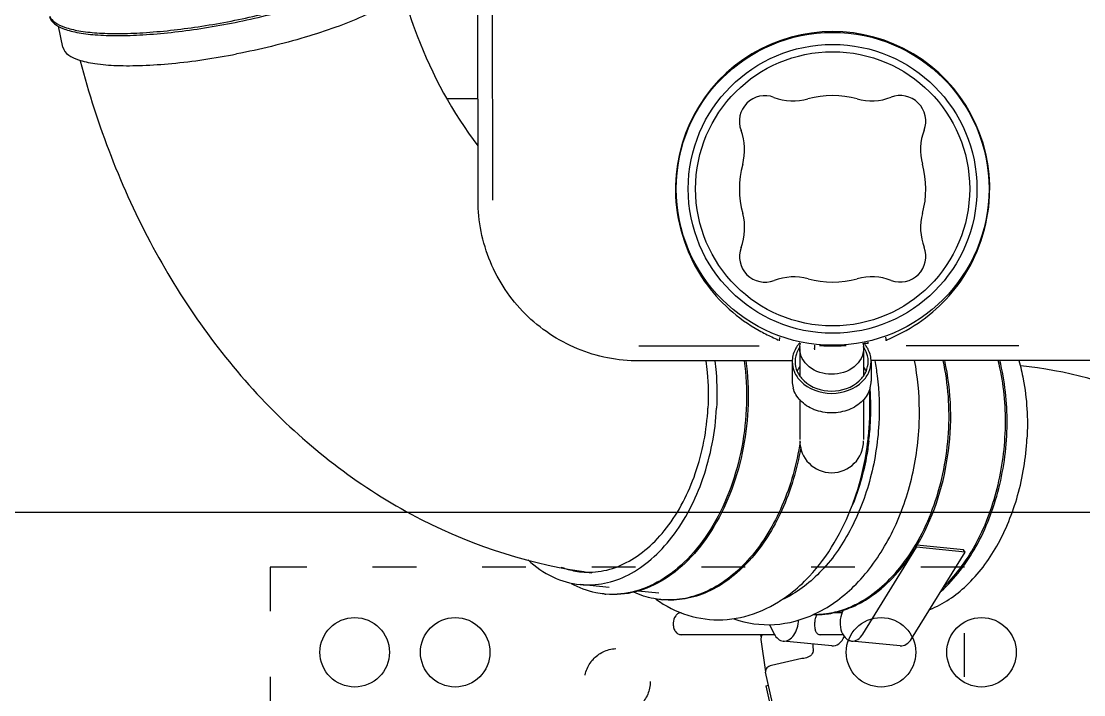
# Model space of a CAD drawing. Header units: metres. Extents: x 27859 to 32645, y 1492 to 8791.
# Drawn here: x 29544.6 to 29835.3, y 5952.5 to 6136.7 of the extents above; entities that cross this region are included whole.
import ezdxf

# ---------------------------------------------------------------- set-up
doc = ezdxf.new("R2010")
doc.units = ezdxf.units.M
doc.linetypes.add('ACAD_ISO03W100', pattern=[30, 12, -18])
doc.linetypes.add('CENTER', pattern=[2, 1.25, -0.25, 0.25, -0.25])
doc.layers.add('E-EQPT', color=190, linetype='Continuous')
doc.layers.add('E-HAT', color=253, linetype='CENTER', lineweight=15)

# ---------------------------------------------------------------- blocks, each defined once
blk = doc.blocks.new('EDG')
at = {"color": 0, "linetype": 'Continuous'}
for p, q in [((1118.43, 1567.88, 1), (1121.94, 1552.42, 1)), ((1119.56, 1560.01, 1), (1122.08, 1548.71, 1)), ((1121.94, 1552.42, 1), (1121.28, 1552.27, 1)), ((1112.17, 1544.99, 1), (1120.49, 1546.86, 1)), ((1122.09, 1548.62, 1), (1122.08, 1548.71, 1)), ((1123.34, 1539.72, 1), (1122.09, 1548.62, 1)), ((1112.02, 1544.97, 1), (1112.07, 1544.97, 1)), ((1112.07, 1544.97, 1), (1112.12, 1544.98, 1)), ((1112.12, 1544.98, 1), (1112.17, 1544.99, 1)), ((1085.27, 1541.49, 1), (1098.56, 1540.18, 1)), ((1103.96, 1541.49, 1), (1117.25, 1540.18, 1)), ((1109.07, 1542.96, 1), (1109.07, 1542.95, 1)), ((1109.07, 1542.95, 1), (1109.07, 1542.93, 1)), ((1109.07, 1542.93, 1), (1109.07, 1542.9, 1)), ((1082.14, 1539.57, 1), (1067.45, 1515.86, 1)), ((1095.44, 1538.26, 1), (1080.75, 1514.55, 1)), ((1100.87, 1538.45, 1), (1107.04, 1538.45, 1)), ((1119.56, 1538.45, 1), (1145.15, 1538.45, 1)), ((1121.04, 1535.63, 1), (1119.69, 1538.26, 1)), ((1123.42, 1538.45, 1), (1123.31, 1539.26, 1)), ((1101.14, 1532.45, 1), (1103.43, 1532.45, 1)), ((1108.5, 1532.89, 1), (1108.06, 1532.93, 1)), ((1108.14, 1532.89, 1), (1108.07, 1532.88, 1)), ((1108.57, 1532.89, 1), (1108.13, 1532.93, 1)), ((1108.3, 1532.63, 1), (1108.24, 1532.6, 1)), ((1108.48, 1532.57, 1), (1108.5, 1532.89, 1)), ((1108.57, 1532.93, 1), (1108.5, 1532.93, 1)), ((1108.56, 1532.61, 1), (1108.57, 1532.89, 1)), ((1156.96, 1526.42, 1), (1151.32, 1526.97, 1)), ((1164.82, 1525.54, 1), (1172.84, 1524.75, 1)), ((1067.45, 1515.86, 1), (1080.75, 1514.55, 1)), ((1067.45, 1515.86, 1), (1067.93, 1515.22, 1)), ((1067.93, 1515.22, 1), (1080.69, 1513.96, 1)), ((1080.75, 1514.55, 1), (1080.91, 1514.32, 1)), ((1095.24, 1474.14, 1), (1095.24, 1485.02, 1)), ((1112.74, 1474.14, 1), (1112.74, 1485.02, 1)), ((1093.19, 1463.75, 1), (1093.19, 1469.08, 1)), ((1114.79, 1463.75, 1), (1114.79, 1469.08, 1)), ((1095.24, 1460.19, 1), (1095.24, 1467.6, 1)), ((1112.74, 1460.19, 1), (1112.74, 1467.6, 1)), ((990.69, 1463.4, 1), (1093.19, 1463.5, 1)), ((1114.79, 1463.52, 1), (1156.7, 1463.57, 1)), ((1052.82, 1459.46, 1), (1083.57, 1459.49, 1)), ((1108.69, 1459.27, 1), (1108.69, 1460.19, 1)), ((1123.82, 1459.53, 1), (1156.71, 1459.57, 1)), ((1089.23, 1457.1, 1), (1089.12, 1458.04, 1)), ((1093.99, 1458.81, 1), (1095.14, 1458.81, 1)), ((1093.99, 1458.81, 1), (1093.99, 1458.47, 1)), ((1118.27, 1458.06, 1), (1118.16, 1457.13, 1)), ((1196.73, 1419.62, 1), (1196.86, 1291.68, 1)), ((1200.73, 1419.62, 1), (1200.86, 1291.68, 1)), ((1200.76, 1391.85, 1), (1209.23, 1391.85, 1)), ((1209.25, 1391.82, 1), (1200.76, 1391.81, 1)), ((1314.32, 1377.79, 1), (1315.49, 1372.03, 1))]:
    blk.add_line(p, q, dxfattribs=at)
at = {"color": 0}
blk.add_line((130, 1505, 1), (1499.99, 1505, 1), dxfattribs=at)
at = {"color": 0, "linetype": 'ACAD_ISO03W100', "elevation": 1}
blk.add_lwpolyline([(1257.62, 1760), (1067.62, 1760), (1067.62, 1520), (1257.62, 1520)], close=True, dxfattribs=at)
at = {"color": 0, "linetype": 'ACAD_ISO03W100'}
blk.add_circle((1162.62, 1551.25, 1), 9, dxfattribs=at)
at = {"color": 0}
for centre in [(1062.99, 1543.25, 1), (1090.49, 1543.25, 1), (1206.99, 1543.25, 1), (1234.49, 1543.25, 1)]:
    blk.add_circle(centre, 9.5, dxfattribs=at)
at = {"color": 0, "linetype": 'Continuous'}
for radius in [42.79, 39.5, 37.5]:
    blk.add_circle((1103.73, 1416.51, 1), radius, dxfattribs=at)
for centre, radius, start, end in [((1009.48, 1536.35, 1), 99.8, 2.6289, 3.7651), ((1108.13, 1510.03, 1), 22.91, 90.18, 92.8146), ((1108.58, 1509.86, 1), 23.03, 91.2653, 93.8926), ((1106.75, 1533.93, 1), 1.62, 321.436, 324.2295), ((1108.57, 1510.08, 1), 22.81, 90.1774, 91.0881), ((1122.98, 1502.1, 1), 33.87, 115.1416, 115.6793), ((1108.13, 1510.23, 1), 22.71, 87.45, 88.8778), ((1108.57, 1510.15, 1), 22.73, 88.6753, 90.0001), ((1148.53, 1506.29, 1), 22.66, 84.365, 85.4887), ((1163.97, 1504.76, 1), 22.66, 84.365, 85.4887), ((1151.82, 1383.67, 1), 138.97, 81.46, 82.6397), ((1128.38, 1485.77, 1), 55.48, 148.8194, 149.1325), ((1103.99, 1485.39, 1), 8.75, 0, 180), ((1166.27, 1476.66, 1), 72.99, 173.0139, 173.2998), ((1171.69, 1476.13, 1), 78.17, 173.1047, 173.3717), ((1166.18, 1476.67, 1), 72.9, 173.2977, 176.8998), ((1171.6, 1476.13, 1), 78.08, 173.3699, 176.9002), ((1164.19, 1476.72, 1), 70.91, 176.8574, 184.4161), ((1170.24, 1476.19, 1), 76.73, 176.8849, 183.4158), ((1104.33, 1465.71, 1), 12.02, 67.6899, 68.7277), ((1100.3, 1469.07, 1), 7.11, 164.502, 179.9333), ((1107.68, 1469.07, 1), 7.11, 0.067, 15.5161), ((1102.42, 1462.58, 1), 8.79, 132.9004, 134.4387), ((1105.57, 1462.58, 1), 8.79, 45.5613, 47.0996), ((1101.75, 1464.5, 1), 8.76, 216.1547, 221.3978), ((1105.64, 1460.19, 1), 3.11, 353.6175, 6.4743), ((1106.21, 1464.52, 1), 8.78, 318.0537, 323.8463), ((1085.22, 1435, 1), 7, 69.2487, 200.8641), ((1103.73, 1416.51, 1), 25.5, 74.7593, 105.3535), ((1122.22, 1435.03, 1), 7, 339.2487, 110.8641), ((1093.01, 1455.57, 1), 15, 249.2487, 285.3535), ((1114.38, 1455.59, 1), 15, 254.7593, 290.8641), ((1064.66, 1427.16, 1), 15, 344.7593, 20.8641), ((1142.79, 1427.24, 1), 15, 159.2487, 195.3535), ((1103.73, 1416.51, 1), 25.5, 164.7593, 195.3535), ((1103.73, 1416.51, 1), 25.5, 344.7593, 15.3535), ((1103.73, 1416.51, 1), 43, 177.4755, 2.6372), ((1064.68, 1405.79, 1), 15, 339.2487, 15.3535), ((1142.81, 1405.87, 1), 15, 164.7593, 200.8641), ((1085.25, 1398, 1), 7, 159.2487, 290.8641), ((1122.25, 1398.03, 1), 7, 249.2487, 20.8641), ((1093.09, 1377.44, 1), 15, 74.7593, 110.8641), ((1114.46, 1377.46, 1), 15, 69.2487, 105.3535), ((1103.73, 1416.51, 1), 25.5, 254.7593, 285.3535)]:
    blk.add_arc(centre, radius, start, end, dxfattribs=at)
for points, knots in [([(1120.49, 1546.86, 1), (1120.95, 1546.96, 1), (1121.76, 1547.35, 1), (1122.14, 1548.24, 1), (1122.09, 1548.62, 1)], [0, 0, 0, 0, 0.547454, 1, 1, 1, 1]), ([(1109.07, 1542.96, 1), (1109.08, 1543.19, 1), (1109.57, 1544.38, 1), (1111, 1544.99, 1), (1112.03, 1544.97, 1)], [0, 0, 0, 0, 0.178022, 1, 1, 1, 1]), ([(1085.27, 1541.49, 1), (1084.69, 1541.54, 1), (1083.37, 1541.16, 1), (1082.51, 1540.16, 1), (1082.14, 1539.57, 1)], [0, 0, 0, 0, 0.456303, 1, 1, 1, 1]), ([(1103.96, 1541.49, 1), (1103.29, 1541.55, 1), (1101.75, 1541, 1), (1100.86, 1539.72, 1), (1100.51, 1538.98, 1)], [0, 0, 0, 0, 0.448853, 1, 1, 1, 1]), ([(1098.56, 1540.18, 1), (1097.99, 1540.23, 1), (1096.66, 1539.85, 1), (1095.8, 1538.85, 1), (1095.44, 1538.26, 1)], [0, 0, 0, 0, 0.456303, 1, 1, 1, 1]), ([(1100.79, 1531.62, 1), (1101.24, 1532.43, 1), (1101.78, 1534.27, 1), (1101.65, 1536.99, 1), (1100.73, 1538.98, 1), (1099.55, 1539.93, 1), (1098.89, 1540.14, 1), (1098.56, 1540.18, 1)], [0, 0, 0, 0, 0.276741, 0.55594, 0.798682, 0.903097, 1, 1, 1, 1]), ([(1108.66, 1535.23, 1), (1108.68, 1535.64, 1), (1108.66, 1536.41, 1), (1108.47, 1537.45, 1), (1107.95, 1538.28, 1), (1107.34, 1538.45, 1), (1107.05, 1538.45, 1)], [0, 0, 0, 0, 0.305877, 0.56941, 0.784279, 1, 1, 1, 1]), ([(1117.25, 1540.18, 1), (1116.73, 1540.23, 1), (1115.53, 1539.93, 1), (1114.18, 1538.56, 1), (1113.29, 1536.62, 1), (1113.07, 1535.12, 1), (1113.08, 1534.35, 1)], [0, 0, 0, 0, 0.200892, 0.43574, 0.708635, 1, 1, 1, 1]), ([(1119.69, 1538.26, 1), (1119.43, 1538.77, 1), (1118.78, 1539.66, 1), (1117.74, 1540.13, 1), (1117.25, 1540.18, 1)], [0, 0, 0, 0, 0.535712, 1, 1, 1, 1]), ([(1147.36, 1535.23, 1), (1147.38, 1535.64, 1), (1147.31, 1536.44, 1), (1146.86, 1537.5, 1), (1146.11, 1538.26, 1), (1145.45, 1538.45, 1), (1145.15, 1538.45, 1)], [0, 0, 0, 0, 0.282759, 0.548887, 0.786239, 1, 1, 1, 1]), ([(1108.16, 1533.13, 1), (1108.32, 1533.41, 1), (1108.55, 1534.12, 1), (1108.64, 1534.84, 1), (1108.66, 1535.23, 1)], [0, 0, 0, 0, 0.452989, 1, 1, 1, 1]), ([(1130.76, 1534.13, 1), (1127.23, 1535.36, 1), (1119.51, 1536.44, 1), (1112.03, 1534.38, 1), (1108.59, 1532.76, 1)], [0, 0, 0, 0, 0.495615, 1, 1, 1, 1]), ([(1145.15, 1532.45, 1), (1145.43, 1532.45, 1), (1146.02, 1532.61, 1), (1147, 1533.49, 1), (1147.32, 1534.53, 1), (1147.36, 1535.23, 1)], [0, 0, 0, 0, 0.217454, 0.455618, 1, 1, 1, 1]), ([(1108.24, 1532.6, 1), (1104.17, 1530.63, 1), (1096.47, 1524.78, 1), (1087.86, 1512.62, 1), (1082.1, 1497.89, 1), (1080.39, 1487.16, 1), (1080.09, 1481.69, 1)], [0, 0, 0, 0, 0.223719, 0.467313, 0.728965, 1, 1, 1, 1]), ([(1107.01, 1532.84, 1), (1106.48, 1532.8, 1), (1104.31, 1532.58, 1), (1102.18, 1532.05, 1), (1100.63, 1531.52, 1)], [0, 0, 0, 0, 0.246457, 1, 1, 1, 1]), ([(1107.01, 1532.91, 1), (1106.48, 1532.88, 1), (1104.37, 1532.7, 1), (1102.28, 1532.24, 1), (1100.77, 1531.75, 1)], [0, 0, 0, 0, 0.24676, 1, 1, 1, 1]), ([(1152.1, 1528.71, 1), (1149.44, 1530.61, 1), (1143.55, 1533.63, 1), (1133.7, 1534.92, 1), (1123.89, 1532.76, 1), (1118.06, 1529.35, 1), (1115.36, 1527.28, 1)], [0, 0, 0, 0, 0.249165, 0.493732, 0.741499, 1, 1, 1, 1]), ([(1077.12, 1531.54, 1), (1073.42, 1530.08, 1), (1066.21, 1525.12, 1), (1058.07, 1514.12, 1), (1052.49, 1500.3, 1), (1050.83, 1490.1, 1), (1050.55, 1484.86, 1)], [0, 0, 0, 0, 0.212113, 0.453777, 0.720578, 1, 1, 1, 1]), ([(1096.86, 1529.88, 1), (1092.11, 1527.39, 1), (1085.72, 1521.47, 1), (1079.51, 1511.68, 1), (1074.36, 1499.78, 1), (1071.15, 1483.37, 1), (1072.06, 1469.9, 1), (1073.51, 1463.44, 1)], [0, 0, 0, 0, 0.21526, 0.336652, 0.465326, 0.734258, 1, 1, 1, 1]), ([(1096.41, 1529.92, 1), (1094.91, 1529.13, 1), (1088.69, 1525.17, 1), (1083.83, 1519.32, 1), (1080.91, 1514.49, 1)], [0, 0, 0, 0, 0.231238, 1, 1, 1, 1]), ([(1091.09, 1480.74, 1), (1091.38, 1486.08, 1), (1093.06, 1496.53, 1), (1098.71, 1510.75, 1), (1106.99, 1522.21, 1), (1114.36, 1527.53, 1), (1118.17, 1529.18, 1)], [0, 0, 0, 0, 0.277115, 0.542581, 0.784882, 1, 1, 1, 1]), ([(1100.77, 1531.75, 1), (1100.4, 1531.63, 1), (1098.91, 1531.12, 1), (1097.47, 1530.47, 1), (1096.41, 1529.92, 1)], [0, 0, 0, 0, 0.245983, 1, 1, 1, 1]), ([(1100.63, 1531.52, 1), (1100.31, 1531.4, 1), (1099.03, 1530.93, 1), (1097.77, 1530.36, 1), (1096.86, 1529.88, 1)], [0, 0, 0, 0, 0.246425, 1, 1, 1, 1]), ([(1112.44, 1487.22, 1), (1113.44, 1493.13, 1), (1116.71, 1504.24, 1), (1124.18, 1516.29, 1), (1131.72, 1523.3, 1), (1137.69, 1526.92, 1), (1143.97, 1528.91, 1), (1148.25, 1529.08, 1), (1150.31, 1528.88, 1)], [0, 0, 0, 0, 0.292871, 0.560173, 0.681124, 0.793392, 0.898668, 1, 1, 1, 1]), ([(1112.64, 1485.66, 1), (1113.54, 1491.68, 1), (1116.65, 1503.06, 1), (1124, 1515.47, 1), (1131.54, 1522.78, 1), (1137.54, 1526.6, 1), (1143.87, 1528.77, 1), (1148.22, 1529.04, 1), (1150.31, 1528.88, 1)], [0, 0, 0, 0, 0.292372, 0.560199, 0.681468, 0.793906, 0.899086, 1, 1, 1, 1]), ([(1074.01, 1526.54, 1), (1070.21, 1523.1, 1), (1063.57, 1514.24, 1), (1057.53, 1498.39, 1), (1055.3, 1480.9, 1), (1056.59, 1469.05, 1), (1058, 1463.42, 1)], [0, 0, 0, 0, 0.226961, 0.479503, 0.743184, 1, 1, 1, 1]), ([(1115.36, 1527.28, 1), (1113.5, 1525.85, 1), (1106.11, 1519.06, 1), (1100.98, 1510.06, 1), (1098.3, 1502.91, 1)], [0, 0, 0, 0, 0.235683, 1, 1, 1, 1]), ([(1127.47, 1463.51, 1), (1126.4, 1471.37, 1), (1126.8, 1483.51, 1), (1130.96, 1498.61, 1), (1135.74, 1508.77, 1), (1141.93, 1517.21, 1), (1149.25, 1523.47, 1), (1157.34, 1527.14, 1), (1163.05, 1527.62, 1), (1165.75, 1527.36, 1)], [0, 0, 0, 0, 0.28486, 0.426174, 0.560815, 0.685654, 0.799275, 0.902732, 1, 1, 1, 1]), ([(1127.91, 1463.51, 1), (1126.85, 1471.31, 1), (1127.35, 1487.07, 1), (1133.76, 1505.32, 1), (1142.16, 1516.92, 1), (1149.38, 1523.21, 1), (1157.39, 1526.98, 1), (1163.06, 1527.57, 1), (1165.75, 1527.35, 1)], [0, 0, 0, 0, 0.284722, 0.559762, 0.684851, 0.79882, 0.902606, 1, 1, 1, 1]), ([(1150.76, 1528.84, 1), (1151.39, 1528.77, 1), (1153.93, 1528.42, 1), (1156.4, 1527.62, 1), (1158.15, 1526.82, 1)], [0, 0, 0, 0, 0.24805, 1, 1, 1, 1]), ([(1166.19, 1527.31, 1), (1166.97, 1527.24, 1), (1170.09, 1526.77, 1), (1173.11, 1525.63, 1), (1175.2, 1524.49, 1)], [0, 0, 0, 0, 0.247098, 1, 1, 1, 1]), ([(1073.21, 1525.32, 1), (1069.61, 1521.78, 1), (1063.4, 1512.93, 1), (1057.78, 1497.37, 1), (1055.78, 1480.36, 1), (1057.07, 1468.88, 1), (1058.44, 1463.42, 1)], [0, 0, 0, 0, 0.229033, 0.481856, 0.744482, 1, 1, 1, 1]), ([(1172.84, 1524.75, 1), (1170.62, 1524.97, 1), (1165.98, 1524.7, 1), (1159.26, 1522.23, 1), (1152.98, 1517.85, 1), (1145.25, 1509.49, 1), (1138.2, 1495.55, 1), (1135.83, 1483.01, 1), (1135.48, 1476.48, 1)], [0, 0, 0, 0, 0.099395, 0.203541, 0.315881, 0.437981, 0.708372, 1, 1, 1, 1]), ([(1187.05, 1518, 1), (1185.05, 1519.87, 1), (1180.63, 1523, 1), (1175.4, 1524.5, 1), (1172.84, 1524.75, 1)], [0, 0, 0, 0, 0.515121, 1, 1, 1, 1]), ([(1172.49, 1521.27, 1), (1170.44, 1521.47, 1), (1166.13, 1521.22, 1), (1159.9, 1518.92, 1), (1154.07, 1514.86, 1), (1146.9, 1507.11, 1), (1140.36, 1494.17, 1), (1138.16, 1482.54, 1), (1137.83, 1476.48, 1)], [0, 0, 0, 0, 0.099395, 0.203541, 0.315881, 0.437981, 0.708372, 1, 1, 1, 1]), ([(1309.6, 1381.5, 1), (1304.96, 1399.14, 1), (1292.04, 1432.84, 1), (1261.29, 1476.13, 1), (1220.77, 1507.74, 1), (1188.64, 1518.66, 1), (1172.46, 1521.09, 1)], [0, 0, 0, 0, 0.265013, 0.518635, 0.762275, 1, 1, 1, 1]), ([(1177.96, 1519.95, 1), (1177.52, 1520.12, 1), (1175.75, 1520.75, 1), (1173.89, 1521.13, 1), (1172.49, 1521.27, 1)], [0, 0, 0, 0, 0.25255, 1, 1, 1, 1]), ([(1080.76, 1514.23, 1), (1076.34, 1506.84, 1), (1070.75, 1489.85, 1), (1071.14, 1472.03, 1), (1073.07, 1463.44, 1)], [0, 0, 0, 0, 0.494366, 1, 1, 1, 1]), ([(1093.82, 1485.54, 1), (1094.01, 1487.05, 1), (1094.93, 1492.98, 1), (1096.58, 1498.8, 1), (1098.25, 1502.95, 1)], [0, 0, 0, 0, 0.25413, 1, 1, 1, 1]), ([(1098.3, 1502.91, 1), (1097.78, 1501.53, 1), (1095.85, 1495.87, 1), (1094.62, 1489.98, 1), (1094.08, 1485.51, 1)], [0, 0, 0, 0, 0.24677, 1, 1, 1, 1]), ([(992.73, 1496.66, 1), (995.81, 1492.22, 1), (1002.98, 1484.01, 1), (1022.09, 1470.6, 1), (1039.98, 1466.22, 1), (1052.28, 1464.93, 1)], [0, 0, 0, 0, 0.233158, 0.465779, 1, 1, 1, 1]), ([(1052.76, 1463.43, 1), (1052.29, 1465.11, 1), (1050.67, 1472.13, 1), (1050.25, 1479.42, 1), (1050.55, 1484.86, 1)], [0, 0, 0, 0, 0.242687, 1, 1, 1, 1]), ([(1080.09, 1481.69, 1), (1080.01, 1480.15, 1), (1079.86, 1474.05, 1), (1080.44, 1467.92, 1), (1081.31, 1463.45, 1)], [0, 0, 0, 0, 0.253438, 1, 1, 1, 1]), ([(1092.22, 1463.46, 1), (1091.95, 1464.85, 1), (1091.05, 1470.56, 1), (1090.86, 1476.38, 1), (1091.09, 1480.74, 1)], [0, 0, 0, 0, 0.245561, 1, 1, 1, 1]), ([(1093.45, 1470.97, 1), (1093.63, 1471.62, 1), (1094.18, 1472.89, 1), (1095.96, 1475.17, 1), (1097.9, 1476.37, 1), (1099.29, 1476.91, 1)], [0, 0, 0, 0, 0.234074, 0.47833, 1, 1, 1, 1]), ([(1099.29, 1476.91, 1), (1100.77, 1477.49, 1), (1103.99, 1478.07, 1), (1107.21, 1477.49, 1), (1108.69, 1476.91, 1)], [0, 0, 0, 0, 0.499995, 1, 1, 1, 1]), ([(1108.9, 1476.83, 1), (1110.24, 1476.28, 1), (1112.11, 1475.08, 1), (1113.82, 1472.85, 1), (1114.36, 1471.61, 1), (1114.53, 1470.98, 1)], [0, 0, 0, 0, 0.521221, 0.765559, 1, 1, 1, 1]), ([(1135.97, 1463.53, 1), (1135.83, 1464.59, 1), (1135.36, 1468.89, 1), (1135.31, 1473.23, 1), (1135.48, 1476.48, 1)], [0, 0, 0, 0, 0.247012, 1, 1, 1, 1]), ([(1138.42, 1463.54, 1), (1138.26, 1464.6, 1), (1137.74, 1468.89, 1), (1137.66, 1473.23, 1), (1137.83, 1476.48, 1)], [0, 0, 0, 0, 0.246605, 1, 1, 1, 1]), ([(1112.46, 1469.15, 1), (1110.33, 1471.31, 1), (1103.99, 1473.58, 1), (1097.65, 1471.3, 1), (1095.53, 1469.14, 1)], [0, 0, 0, 0, 0.500009, 1, 1, 1, 1]), ([(1095.53, 1469.14, 1), (1094.81, 1468.41, 1), (1093.63, 1466.74, 1), (1093.19, 1464.72, 1), (1093.19, 1463.75, 1)], [0, 0, 0, 0, 0.512924, 1, 1, 1, 1]), ([(1096.26, 1468.86, 1), (1095.57, 1468.17, 1), (1094.42, 1466.59, 1), (1093.99, 1464.67, 1), (1093.99, 1463.75, 1)], [0, 0, 0, 0, 0.513509, 1, 1, 1, 1]), ([(1113.99, 1463.75, 1), (1113.99, 1464.67, 1), (1113.57, 1466.59, 1), (1112.42, 1468.17, 1), (1111.72, 1468.86, 1)], [0, 0, 0, 0, 0.486491, 1, 1, 1, 1]), ([(1114.79, 1463.75, 1), (1114.79, 1464.72, 1), (1114.36, 1466.74, 1), (1113.18, 1468.42, 1), (1112.46, 1469.15, 1)], [0, 0, 0, 0, 0.487068, 1, 1, 1, 1]), ([(1094.56, 1466.41, 1), (1094.61, 1466.3, 1), (1094.8, 1465.89, 1), (1095.04, 1465.49, 1), (1095.23, 1465.2, 1)], [0, 0, 0, 0, 0.247358, 1, 1, 1, 1]), ([(1095.24, 1460.19, 1), (1095.24, 1462.06, 1), (1097.57, 1466.1, 1), (1101.82, 1467.23, 1), (1103.99, 1467.23, 1)], [0, 0, 0, 0, 0.462086, 1, 1, 1, 1]), ([(1103.99, 1467.23, 1), (1106.17, 1467.23, 1), (1110.41, 1466.1, 1), (1112.74, 1462.06, 1), (1112.74, 1460.19, 1)], [0, 0, 0, 0, 0.537914, 1, 1, 1, 1]), ([(1112.76, 1465.2, 1), (1112.82, 1465.3, 1), (1113.07, 1465.68, 1), (1113.29, 1466.09, 1), (1113.42, 1466.41, 1)], [0, 0, 0, 0, 0.253039, 1, 1, 1, 1]), ([(1093.19, 1463.75, 1), (1093.19, 1463.19, 1), (1093.33, 1462.07, 1), (1093.72, 1461.01, 1), (1093.97, 1460.51, 1)], [0, 0, 0, 0, 0.495334, 1, 1, 1, 1]), ([(1093.99, 1463.75, 1), (1093.99, 1463.21, 1), (1094.08, 1462.49, 1), (1094.28, 1461.81, 1), (1094.34, 1461.64, 1)], [0, 0, 0, 0, 0.747586, 1, 1, 1, 1]), ([(1113.64, 1461.64, 1), (1113.7, 1461.81, 1), (1113.9, 1462.49, 1), (1113.99, 1463.21, 1), (1113.99, 1463.75, 1)], [0, 0, 0, 0, 0.252414, 1, 1, 1, 1]), ([(1114.02, 1460.51, 1), (1114.27, 1461.02, 1), (1114.66, 1462.07, 1), (1114.79, 1463.19, 1), (1114.79, 1463.75, 1)], [0, 0, 0, 0, 0.504663, 1, 1, 1, 1]), ([(1156.7, 1463.57, 1), (1159.58, 1463.57, 1), (1165.34, 1463.01, 1), (1173.65, 1460.5, 1), (1181.31, 1456.41, 1), (1188.02, 1450.92, 1), (1193.53, 1444.21, 1), (1197.63, 1436.56, 1), (1200.16, 1428.26, 1), (1200.73, 1422.5, 1), (1200.73, 1419.62, 1)], [0, 0, 0, 0, 0.125041, 0.250042, 0.375029, 0.5, 0.624971, 0.749958, 0.874959, 1, 1, 1, 1]), ([(1093.97, 1460.51, 1), (1094.02, 1460.41, 1), (1094.23, 1460, 1), (1094.48, 1459.62, 1), (1094.68, 1459.34, 1)], [0, 0, 0, 0, 0.247431, 1, 1, 1, 1]), ([(1094.34, 1461.64, 1), (1094.4, 1461.46, 1), (1094.67, 1460.77, 1), (1095.04, 1460.12, 1), (1095.37, 1459.67, 1)], [0, 0, 0, 0, 0.246095, 1, 1, 1, 1]), ([(1100.02, 1459.46, 1), (1100.24, 1459.47, 1), (1101.46, 1459.52, 1), (1102.69, 1459.55, 1), (1103.69, 1459.55, 1)], [0, 0, 0, 0, 0.17799, 1, 1, 1, 1]), ([(1103.69, 1459.55, 1), (1104.08, 1459.55, 1), (1105.3, 1459.54, 1), (1106.53, 1459.5, 1), (1107.36, 1459.46, 1)], [0, 0, 0, 0, 0.316708, 1, 1, 1, 1]), ([(1112.61, 1459.67, 1), (1112.73, 1459.82, 1), (1113.14, 1460.43, 1), (1113.47, 1461.11, 1), (1113.64, 1461.64, 1)], [0, 0, 0, 0, 0.254984, 1, 1, 1, 1]), ([(1113.3, 1459.34, 1), (1113.37, 1459.43, 1), (1113.63, 1459.81, 1), (1113.87, 1460.2, 1), (1114.02, 1460.51, 1)], [0, 0, 0, 0, 0.252884, 1, 1, 1, 1]), ([(1088.8, 1457.82, 1), (1088.54, 1457.69, 1), (1086.77, 1456.87, 1), (1085.02, 1456.02, 1), (1083.57, 1455.21, 1)], [0, 0, 0, 0, 0.150121, 1, 1, 1, 1]), ([(1089.12, 1458.04, 1), (1089.12, 1458.02, 1), (1089.01, 1457.92, 1), (1088.9, 1457.88, 1), (1088.8, 1457.82, 1)], [0, 0, 0, 0, 0.093592, 1, 1, 1, 1]), ([(1123.82, 1455.25, 1), (1123.25, 1455.57, 1), (1121.53, 1456.5, 1), (1119.74, 1457.26, 1), (1118.59, 1457.85, 1)], [0, 0, 0, 0, 0.336831, 1, 1, 1, 1]), ([(1083.57, 1455.21, 1), (1077.73, 1451.94, 1), (1066.19, 1441.66, 1), (1061.14, 1426.62, 1), (1060.78, 1418.41, 1)], [0, 0, 0, 0, 0.448834, 1, 1, 1, 1]), ([(1146.69, 1418.49, 1), (1146.31, 1426.7, 1), (1141.23, 1441.74, 1), (1129.67, 1452, 1), (1123.82, 1455.25, 1)], [0, 0, 0, 0, 0.551171, 1, 1, 1, 1]), ([(1221.42, 1362.71, 1), (1220.24, 1366.75, 1), (1215.25, 1381.58, 1), (1207.78, 1395.65, 1), (1200.81, 1404.72, 1)], [0, 0, 0, 0, 0.268983, 1, 1, 1, 1]), ([(1314.32, 1377.79, 1), (1313.95, 1379.57, 1), (1311.06, 1381.01, 1), (1307.91, 1381.85, 1), (1304.4, 1382.48, 1), (1299.24, 1382.87, 1), (1292.19, 1382.82, 1), (1284.24, 1382.26, 1), (1275.66, 1381.2, 1), (1269.79, 1380.2, 1), (1266.8, 1379.62, 1)], [0, 0, 0, 0, 0.111278, 0.155154, 0.205868, 0.326983, 0.4718, 0.635924, 0.813981, 1, 1, 1, 1]), ([(1219.29, 1358.32, 1), (1219.21, 1358.71, 1), (1219.23, 1359.58, 1), (1219.8, 1360.88, 1), (1220.82, 1362.21, 1), (1222.97, 1364.23, 1), (1226.85, 1366.75, 1), (1232.71, 1369.65, 1), (1239.95, 1372.51, 1), (1248.26, 1375.21, 1), (1257.32, 1377.64, 1), (1263.6, 1379, 1), (1266.8, 1379.62, 1)], [0, 0, 0, 0, 0.021733, 0.046852, 0.07754, 0.114849, 0.210374, 0.332832, 0.478619, 0.642596, 0.818628, 1, 1, 1, 1]), ([(1317.98, 1369.36, 1), (1317.65, 1370.95, 1), (1315.28, 1372.39, 1), (1312.54, 1373.27, 1), (1309.57, 1373.96, 1), (1305.17, 1374.48, 1), (1299.11, 1374.67, 1), (1292.17, 1374.43, 1), (1284.56, 1373.76, 1), (1273.67, 1372.32, 1), (1260.04, 1369.65, 1), (1244.85, 1365.43, 1), (1233.64, 1361.21, 1), (1226.54, 1357.54, 1), (1223.73, 1355.68, 1), (1222.57, 1354.73, 1)], [0, 0, 0, 0, 0.048643, 0.067089, 0.08831, 0.138942, 0.199799, 0.269507, 0.346308, 0.428173, 0.598133, 0.761052, 0.899524, 0.955128, 1, 1, 1, 1]), ([(1317.93, 1369.32, 1), (1317.64, 1369.99, 1), (1316.37, 1371.28, 1), (1313.56, 1372.5, 1), (1309.67, 1373.41, 1), (1304.73, 1373.94, 1), (1298.86, 1374.09, 1), (1289.6, 1373.75, 1), (1276.94, 1372.31, 1), (1261.46, 1369.36, 1), (1246.71, 1365.4, 1), (1235.66, 1361.41, 1), (1228.4, 1357.93, 1), (1225.41, 1356.15, 1), (1224.12, 1355.24, 1)], [0, 0, 0, 0, 0.022124, 0.052517, 0.093082, 0.143866, 0.204086, 0.272486, 0.427233, 0.593201, 0.753995, 0.893867, 0.951779, 1, 1, 1, 1])]:
    blk.add_open_spline(points, degree=3, knots=knots, dxfattribs=at)
for points in [[(1122.93, 1538.45, 1), (1123.11, 1538.69, 1), (1123.25, 1538.96, 1), (1123.32, 1539.26, 1)], [(1123.32, 1539.26, 1), (1123.35, 1539.41, 1), (1123.36, 1539.57, 1), (1123.34, 1539.72, 1)], [(1108.06, 1532.98, 1), (1108.09, 1533.03, 1), (1108.13, 1533.08, 1), (1108.16, 1533.13, 1)], [(1111.55, 1469.02, 1), (1109.58, 1470.85, 1), (1103.99, 1472.75, 1), (1098.4, 1470.85, 1), (1096.44, 1469.02, 1)], [(1095.43, 1458.76, 1), (1095.31, 1459.22, 1), (1095.24, 1459.71, 1), (1095.24, 1460.19, 1)], [(1112.74, 1460.19, 1), (1112.74, 1459.68, 1), (1112.67, 1459.17, 1), (1112.54, 1458.69, 1)]]:
    blk.add_open_spline(points, degree=3, dxfattribs=at)

msp = doc.modelspace()

# ---------------------------------------------------------------- hatches: boundary and pattern name
at = {"layer": 'E-HAT', "linetype": 'Continuous'}
h = msp.add_hatch(dxfattribs=at)
h.set_pattern_fill('AR-CONC', color=8, scale=40, angle=90)
h.set_pattern_definition([(140, (30868.3, 2757.35), (25.101, 286.904), [30, -330]), (85, (30868.3, 2757.35), (-300.877, -55.5), [24, -264]), (190.4514, (30870.4, 2781.26), (-275.776, 231.404), [25.496, -280.457]), (136.184, (30788.3, 2757.35), (66.208, 426.897), [45, -495]), (186.636, (30793.8, 2792.93), (-389.647, 373.865), [38.244, -420.686]), (81.184, (30788.3, 2757.35), (-389.647, 373.865), [36, -396]), (111, (30808.3, 2797.35), (161.0476, 238.763), [30, -330]), (56, (30808.3, 2797.35), (-290.06, 97.326), [24, -264]), (161.4514, (30821.72, 2817.25), (-129.012, 336.089), [25.496, -280.457]), (127.5, (30868.3, 2757.35), (-133.1575, 4.864), [0, -260.8, 0, -268, 0, -265]), (97.5, (30868.3, 2757.35), (-157.7647, 105.2278), [0, -152.8, 0, -254.8, 0, -101]), (57.5, (30868.3, 2668.15), (9.022, 213.529), [0, -100, 0, -312, 0, -414]), (47.5, (30868.3, 2628.15), (-40.042, 233.2745), [0, -130, 0, -207.2, 0, -294])])
h.paths.add_polyline_path([(32053.3, 1585.35), (28053.3, 1585.35), (28053.3, 2085.35), (28638.3, 2085.35), (28638.3, 8185.35), (28053.3, 8185.35), (28053.3, 8685.35), (32053.3, 8685.35), (32053.3, 8185.35), (31468.3, 8185.35), (31468.3, 2085.35), (32053.3, 2085.35)])

# ---------------------------------------------------------------- next in the draw order: wipeouts: each hides what was drawn before it
msp.add_wipeout([(30870.3, 2757.35), (29240.32, 2757.35), (29240.32, 7507.34), (30870.3, 7507.34)]).translate(0, 0, -732205.32).dxf.layer = 'E-EQPT'

# ---------------------------------------------------------------- next in the draw order: block references
at = {"layer": 'E-EQPT', "rotation": 180}
msp.add_blockref('EDG', (30870.3, 7507.34, -732206.32), dxfattribs=at)

doc.saveas('drawing.dxf')
